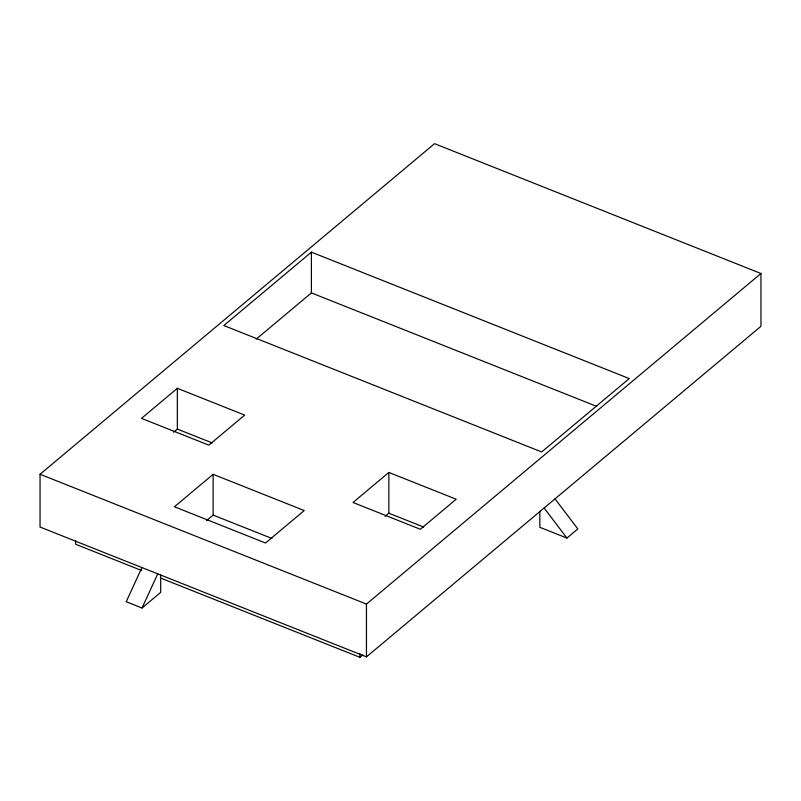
<?xml version="1.0" encoding="UTF-8"?>
<svg xmlns="http://www.w3.org/2000/svg" width="801" height="801" viewBox="0 0 801 801"><rect width="100%" height="100%" fill="white"/><g stroke="black" fill="none" stroke-linecap="round" stroke-linejoin="round"><path stroke-width="1.2" d="M141.927 567.569L126.218 601.731L142.027 608.019L160.691 592.38L160.691 575.088M142.027 608.019L157.737 573.856M40.05 474.252L434.542 143.669L760.95 273.501L760.95 326.297L366.457 656.88L40.05 527.048L40.05 474.252L366.457 604.084L760.95 273.501M311.409 252.145L223.829 325.536L541.676 451.964L629.266 378.573L311.409 252.145L311.409 292.896L256.19 339.163M177.351 388.315L141.497 418.362L208.831 445.146L244.695 415.098L177.351 388.315L177.351 429.066L173.577 432.23M213.136 474.322L174.418 506.773L265.511 543.008L304.24 510.557L213.136 474.322L213.136 515.083L206.528 520.62M388.855 472.44L353.001 502.487L420.335 529.271L456.19 499.223L388.855 472.44L388.855 513.201L385.081 516.365M160.33 577.942L359.909 657.331L362.783 654.918M539.844 511.238L539.844 527.288L566.928 538.062L577.821 528.93L555.013 498.873M311.409 292.896L596.775 406.407M177.351 429.066L212.185 442.923M388.855 513.201L423.689 527.048M213.136 515.083L271.95 538.472M141.757 570.562L75.624 544.249L75.624 540.545M544.119 508.004L566.928 538.062M366.457 604.084L366.457 656.88M359.909 653.626L359.909 657.331"/></g></svg>
